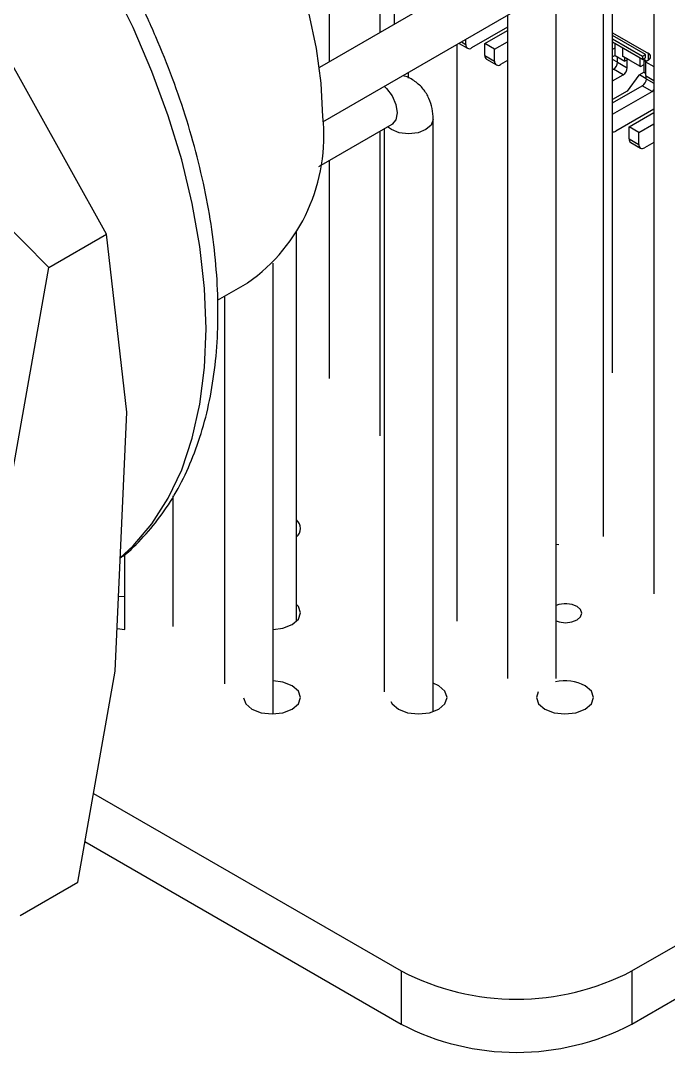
# Model space of a CAD drawing. Header units: millimetres. Extents: x 5 to 292, y 4 to 204.
# Drawn here: x 204.72 to 212.66, y 156.58 to 169.23 of the extents above; entities that cross this region are included whole.
import ezdxf

# ---------------------------------------------------------------- set-up
doc = ezdxf.new("R2010")
doc.units = ezdxf.units.MM

msp = doc.modelspace()

# ---------------------------------------------------------------- linework, layer by layer
at = {"color": 7, "linetype": 'Continuous', "lineweight": 25}
for p, q in [((212.485, 171.751), (212.485, 162.201)), ((211.98, 164.913), (211.98, 171.459)), ((211.869, 162.904), (211.869, 171.395)), ((209.299, 169.893), (209.299, 169.188)), ((210.486, 169.873), (208.385, 168.66)), ((209.126, 169.793), (209.126, 169.088)), ((208.509, 168.732), (208.509, 169.437)), ((211.289, 161.164), (211.289, 169.409)), ((208.425, 167.991), (210.786, 169.354)), ((210.689, 169.298), (210.689, 161.164)), ((205.774, 166.613), (204.346, 169.176)), ((210.689, 169.153), (210.25, 168.9)), ((210.18, 168.94), (210.18, 169.004)), ((210.413, 168.953), (210.689, 169.112)), ((211.98, 169.085), (212.418, 168.832)), ((212.382, 168.82), (211.98, 169.052)), ((211.98, 169.011), (212.347, 168.8)), ((210.073, 161.867), (210.073, 168.942)), ((210.096, 168.955), (210.2, 168.895)), ((210.413, 168.806), (210.413, 168.953)), ((210.533, 168.883), (210.413, 168.953)), ((210.533, 168.883), (210.689, 168.973)), ((210.533, 168.736), (210.533, 168.883)), ((212.347, 168.759), (211.98, 168.971)), ((211.98, 168.882), (212.011, 168.9)), ((212.011, 168.806), (212.011, 168.953)), ((212.1, 168.902), (212.1, 168.8)), ((210.413, 168.806), (210.533, 168.736)), ((210.434, 168.76), (210.554, 168.691)), ((210.689, 168.745), (210.604, 168.695)), ((212.011, 168.806), (211.98, 168.788)), ((212.039, 168.724), (211.98, 168.758)), ((212.011, 168.806), (212.131, 168.736)), ((212.039, 168.724), (212.039, 168.789)), ((212.312, 168.677), (212.1, 168.8)), ((212.1, 168.8), (212.11, 168.794)), ((212.181, 168.753), (212.11, 168.794)), ((212.131, 168.736), (212.131, 168.781)), ((212.16, 168.753), (212.131, 168.736)), ((212.16, 168.655), (212.16, 168.753)), ((212.312, 168.779), (212.312, 168.677)), ((212.347, 168.8), (212.382, 168.82)), ((212.347, 168.8), (212.347, 168.759)), ((212.347, 168.759), (212.382, 168.779)), ((212.396, 168.738), (212.354, 168.763)), ((212.365, 168.749), (212.372, 168.753)), ((212.365, 168.602), (212.365, 168.749)), ((212.365, 168.749), (212.389, 168.734)), ((212.382, 168.779), (212.382, 168.82)), ((212.418, 168.751), (212.382, 168.73)), ((211.98, 168.633), (211.99, 168.638)), ((212.11, 168.569), (211.99, 168.638)), ((212.039, 168.724), (212.16, 168.655)), ((212.312, 168.677), (212.322, 168.671)), ((212.312, 168.677), (212.322, 168.671)), ((212.322, 168.671), (212.365, 168.696)), ((212.322, 168.671), (212.322, 168.671)), ((212.382, 168.73), (212.485, 168.671)), ((212.382, 168.73), (212.382, 168.559)), ((209.473, 168.596), (209.473, 168.528)), ((211.98, 168.494), (212.11, 168.569)), ((212.301, 168.565), (212.16, 168.369)), ((212.365, 168.602), (212.301, 168.565)), ((212.393, 168.52), (212.308, 168.569)), ((212.365, 168.602), (212.382, 168.591)), ((212.382, 168.559), (212.485, 168.499)), ((212.393, 168.52), (212.393, 168.553)), ((211.98, 168.225), (212.343, 168.434)), ((212.16, 168.369), (211.98, 168.265)), ((211.98, 168.086), (212.464, 168.365)), ((212.464, 168.365), (212.343, 168.434)), ((205.067, 166.205), (202.932, 168.359)), ((212.485, 168.149), (212.018, 167.879)), ((209.778, 160.756), (209.778, 168.019)), ((212.181, 167.932), (212.485, 168.108)), ((208.377, 167.445), (209.275, 167.964)), ((209.126, 167.878), (209.126, 164.141)), ((209.178, 167.908), (209.178, 161)), ((212.181, 167.785), (212.181, 167.932)), ((212.301, 167.863), (212.181, 167.932)), ((212.301, 167.863), (212.485, 167.969)), ((212.301, 167.716), (212.301, 167.863)), ((212.181, 167.785), (212.301, 167.716)), ((212.202, 167.739), (212.322, 167.67)), ((212.485, 167.74), (212.372, 167.675)), ((208.509, 164.843), (208.509, 167.522)), ((205.067, 166.205), (205.774, 166.613)), ((206.021, 164.432), (205.774, 166.613)), ((208.103, 161.863), (208.103, 166.638)), ((207.818, 160.728), (207.818, 166.259)), ((204.607, 163.616), (205.067, 166.205)), ((207.134, 165.803), (207.504, 166.017)), ((207.218, 165.852), (207.218, 161.095)), ((205.879, 161.252), (206.021, 164.432)), ((212.215, 157.575), (223.388, 164.024)), ((206.592, 161.802), (206.592, 163.402)), ((212.215, 156.921), (223.388, 163.371)), ((211.289, 162.811), (211.32, 162.806)), ((205.992, 162.682), (205.992, 161.765)), ((205.992, 162.169), (205.92, 162.163)), ((205.902, 161.774), (205.999, 161.765)), ((205.419, 158.663), (205.879, 161.252)), ((209.847, 161.073), (209.778, 161.104)), ((205.613, 159.753), (209.387, 157.575)), ((205.508, 159.161), (209.387, 156.921)), ((204.712, 158.255), (205.419, 158.663)), ((209.387, 157.575), (209.387, 156.921)), ((212.215, 157.575), (212.215, 156.921))]:
    msp.add_line(p, q, dxfattribs=at)
at = {"color": 8, "linetype": 'Continuous', "lineweight": 25}
for p, q in [((210.125, 168.972), (210.18, 168.94)), ((212.418, 168.751), (212.418, 168.832)), ((212.393, 168.52), (212.485, 168.467))]:
    msp.add_line(p, q, dxfattribs=at)
at = {"color": 7, "linetype": 'Continuous', "lineweight": 25, "flags": 128}
for points in [[(208.425, 168.054), (208.406, 168.465), (208.349, 168.893), (208.255, 169.332), (208.124, 169.779), (207.959, 170.226), (207.762, 170.669), (207.534, 171.102), (207.279, 171.521), (207, 171.919), (206.7, 172.292), (206.382, 172.637), (206.051, 172.947), (205.711, 173.22), (205.365, 173.453), (205.019, 173.642), (204.675, 173.785), (204.339, 173.881), (204.015, 173.928), (203.705, 173.926), (203.415, 173.874), (203.148, 173.774), (203.054, 173.725)], [(207.818, 161.765), (207.937, 161.78), (208.051, 161.824), (208.126, 161.89), (208.153, 161.967), (208.126, 162.044), (208.103, 162.071)], [(211.289, 161.868), (211.326, 161.856), (211.402, 161.847), (211.479, 161.856), (211.544, 161.881), (211.587, 161.919), (211.602, 161.963), (211.587, 162.007), (211.544, 162.045)], [(207.453, 160.926), (207.48, 160.853), (207.556, 160.787), (207.669, 160.743), (207.803, 160.728), (207.937, 160.743), (208.051, 160.787), (208.126, 160.853), (208.153, 160.93), (208.126, 161.007), (208.051, 161.073), (208.051, 161.073)], [(208.051, 161.073), (207.937, 161.117), (207.818, 161.132)], [(209.259, 160.881), (209.276, 160.853), (209.352, 160.787), (209.465, 160.743), (209.599, 160.728), (209.733, 160.743), (209.847, 160.787), (209.923, 160.853), (209.949, 160.93), (209.923, 161.007), (209.847, 161.073), (209.847, 161.073)], [(211.065, 160.997), (211.045, 160.93), (211.072, 160.853), (211.148, 160.787), (211.261, 160.743), (211.395, 160.728), (211.529, 160.743), (211.643, 160.787), (211.719, 160.853), (211.745, 160.93), (211.719, 161.007), (211.643, 161.073), (211.643, 161.073)]]:
    msp.add_lwpolyline(points, dxfattribs=at)
at = {"color": 8, "linetype": 'Continuous', "lineweight": 25, "flags": 128}
for points in [[(205.941, 162.643), (206.099, 162.789), (206.33, 163.06), (206.53, 163.373), (206.695, 163.724), (206.825, 164.11), (206.918, 164.53), (206.975, 164.978), (206.993, 165.452), (206.975, 165.948), (206.918, 166.461), (206.825, 166.989), (206.695, 167.525), (206.53, 168.067), (206.33, 168.609), (206.099, 169.148), (205.837, 169.679), (205.546, 170.198), (205.23, 170.7), (204.89, 171.181), (204.529, 171.639)], [(209.181, 168.427), (209.206, 168.403), (209.275, 168.31), (209.321, 168.204), (209.337, 168.101), (209.321, 168.017), (209.275, 167.964), (209.275, 167.964)], [(209.778, 168.019), (209.755, 167.953), (209.69, 167.897), (209.593, 167.859), (209.478, 167.846), (209.363, 167.859), (209.266, 167.897), (209.219, 167.932)]]:
    msp.add_lwpolyline(points, dxfattribs=at)
at = {"color": 7, "linetype": 'Continuous', "lineweight": 25}
for centre, radius, start, end in [((210.223, 168.933), 0.0437, 170.7845, 309.2047), ((210.463, 168.801), 0.0503, 174.3805, 234.3001), ((212.402, 168.792), 0.0437, 290.7842, 69.2168), ((210.576, 168.729), 0.0437, 170.7845, 309.2047), ((211.932, 168.729), 0.108, 302.606, 357.394), ((212.052, 168.66), 0.108, 302.606, 357.394), ((212.286, 168.525), 0.108, 302.606, 357.394), ((212.417, 168.442), 0.0901, 301.0994, 319.1254), ((206.244, 167.814), 2.194, 305.0229, 6.2892), ((211.986, 167.928), 0.0588, 264.0325, 302.9502), ((212.231, 167.78), 0.0503, 174.3805, 234.3001), ((212.344, 167.709), 0.0437, 170.7845, 309.2047), ((208.014, 163.004), 0.137, 310.6091, 49.3909), ((211.401, 161.766), 0.313, 62.9282, 110.9534), ((211.394, 160.587), 0.546, 62.9015, 102.0947), ((210.801, 160.289), 3.061, 242.4805, 297.5195), ((210.801, 159.636), 3.061, 242.4805, 297.5195)]:
    msp.add_arc(centre, radius, start, end, dxfattribs=at)
for points, knots in [([(205.941, 162.641), (205.952, 162.648), (206.057, 162.723), (206.231, 162.901), (206.46, 163.176), (206.656, 163.49), (206.821, 163.837), (206.954, 164.216), (207.052, 164.624), (207.116, 165.058), (207.144, 165.516), (207.137, 165.992), (207.094, 166.483), (207.017, 166.986), (206.906, 167.496), (206.762, 168.011), (206.587, 168.526), (206.381, 169.038), (206.148, 169.543), (205.887, 170.039), (205.601, 170.522), (205.292, 170.988), (204.963, 171.434), (204.614, 171.857), (204.249, 172.255), (203.87, 172.624), (203.479, 172.961), (203.078, 173.265), (202.67, 173.532), (202.258, 173.76), (201.844, 173.948), (201.431, 174.092), (201.022, 174.193), (200.623, 174.244), (200.307, 174.256), (200.13, 174.235), (200.079, 174.228)], [0, 0, 0, 0, 0.0032326, 0.032195, 0.0613222, 0.0907623, 0.1205981, 0.1508375, 0.181425, 0.2122688, 0.243271, 0.2743493, 0.3054381, 0.3365015, 0.3675259, 0.3985084, 0.429452, 0.4603631, 0.4912506, 0.5221238, 0.5529929, 0.5838675, 0.6147553, 0.645667, 0.6766129, 0.7076033, 0.7386472, 0.7697513, 0.8009178, 0.8321414, 0.8634033, 0.8946487, 0.9258017, 0.95676, 0.9874078, 1, 1, 1, 1]), ([(209.778, 168.019), (209.778, 168.021), (209.781, 168.067), (209.768, 168.157), (209.731, 168.283), (209.661, 168.4), (209.557, 168.493), (209.471, 168.545), (209.421, 168.552), (209.42, 168.552)], [0, 0, 0, 0, 0.00819, 0.194446, 0.386307, 0.581452, 0.781849, 0.994329, 1, 1, 1, 1]), ([(209.274, 167.963), (209.278, 167.965), (209.289, 167.972), (209.296, 167.973), (209.293, 167.973), (209.293, 167.973)], [0, 0, 0, 0, 0.346695, 0.947387, 1, 1, 1, 1])]:
    msp.add_open_spline(points, degree=3, knots=knots, dxfattribs=at)

doc.saveas('drawing.dxf')
